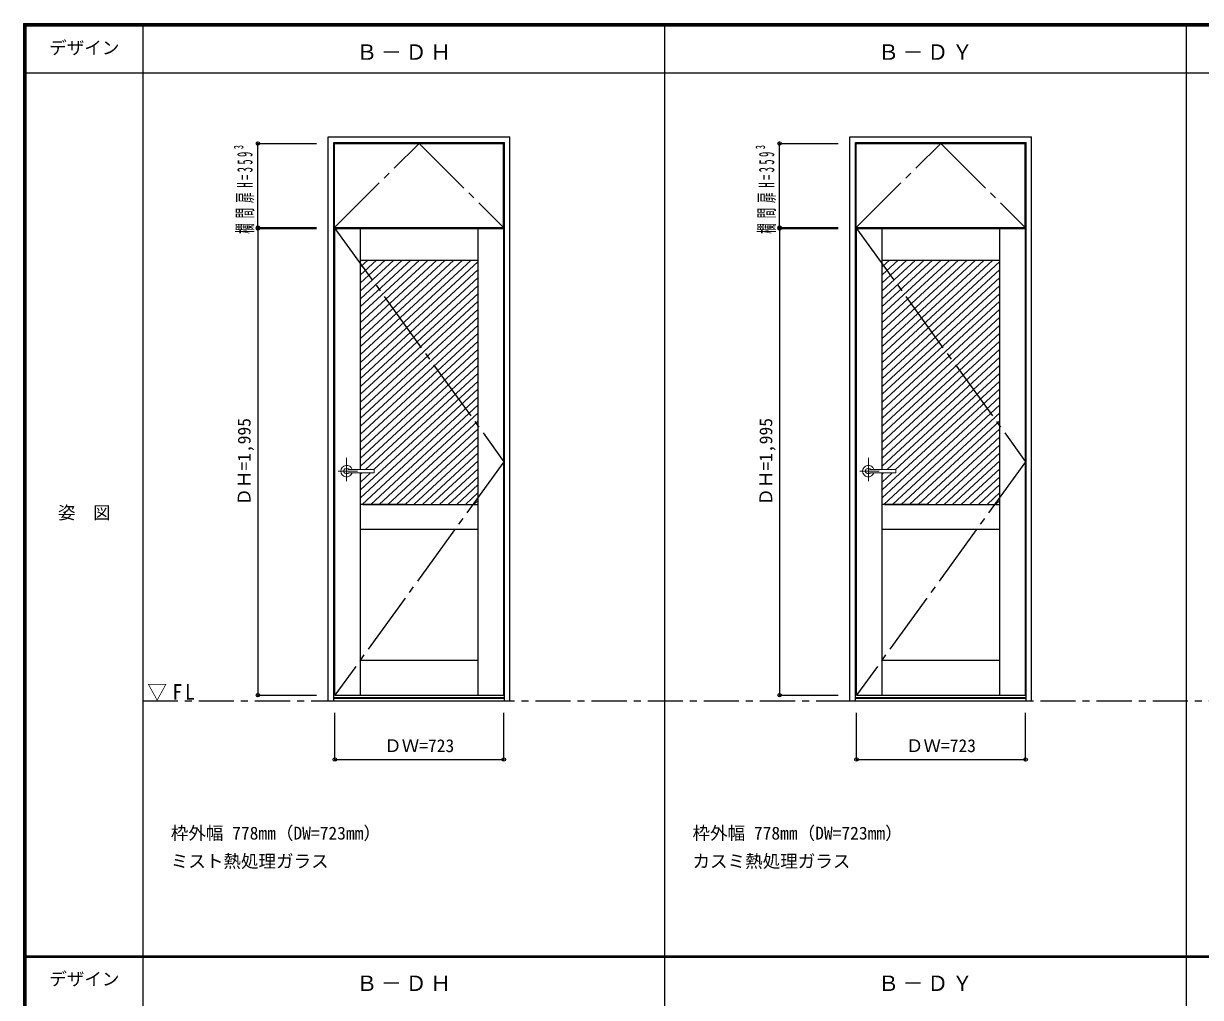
# Model space of a CAD drawing. Units: millimetres, scale not verified. Extents: x -6000 to 5700, y -4307 to 4260.
# Drawn here: x -6000 to -966, y 12 to 4175 of the extents above; entities that cross this region are included whole.
import ezdxf
from ezdxf.enums import TextEntityAlignment as Align

# ---------------------------------------------------------------- set-up
doc = ezdxf.new("R2010")
doc.units = ezdxf.units.MM
doc.header["$LTSCALE"] = 30
doc.header["$PDMODE"] = 32
doc.header["$PDSIZE"] = 15
doc.linetypes.add('CHAIN1', pattern=[8, 5, -1, 1, -1])
doc.linetypes.add('CHAIN2', pattern=[12, 9, -1, 1, -1])
for name, color, linetype in [('0-1_通り芯', 7, 'CHAIN1'), ('0-2_扉', 7, 'Continuous'), ('0-4_枠', 3, 'Continuous'), ('0-7', 7, 'CHAIN2'), ('0-A_文字', 7, 'Continuous'), ('0-B_寸法', 7, 'Continuous'), ('0-C_ハッチ', 4, 'Continuous'), ('F-1_枠', 6, 'Continuous'), ('F-A_文字', 7, 'Continuous')]:
    doc.layers.add(name, color=color, linetype=linetype)
doc.layers.add('0-5_レバー', color=7, linetype='Continuous', lineweight=18)
doc.styles.add('ＭＳ ゴシック', font='')
doc.styles.get('ＭＳ ゴシック').set_extended_font_data('MS Gothic')

msp = doc.modelspace()

# ---------------------------------------------------------------- linework, layer by layer
at = {"layer": '0-1_通り芯'}
msp.add_line((-5490, 1279.25), (3436.4, 1279.25), dxfattribs=at)
at = {"layer": '0-2_扉', "color": 3}
for p, q in [((-4669.9, 3662.25), (-3946.9, 3662.25)), ((-4669.9, 3303.25), (-4669.9, 3662.25)), ((-3946.9, 3303.25), (-3946.9, 3662.25)), ((-2438.3, 3662.25), (-1715.3, 3662.25)), ((-2438.3, 3303.25), (-2438.3, 3662.25)), ((-1715.3, 3303.25), (-1715.3, 3662.25)), ((-4669.9, 3303.25), (-3946.9, 3303.25)), ((-2438.3, 3303.25), (-1715.3, 3303.25))]:
    msp.add_line(p, q, dxfattribs=at)
at = {"layer": '0-2_扉'}
for p, q in [((-4668.4, 1304.25), (-4668.4, 3299.25)), ((-4668.4, 3299.25), (-3945.4, 3299.25)), ((-4558.4, 2268.75), (-4558.4, 3299.25)), ((-4055.4, 1304.25), (-4055.4, 3299.25)), ((-3945.4, 1304.25), (-3945.4, 3299.25)), ((-2436.8, 1304.25), (-2436.8, 3299.25)), ((-2436.8, 3299.25), (-1713.8, 3299.25)), ((-2326.8, 2268.75), (-2326.8, 3299.25)), ((-1823.8, 1304.25), (-1823.8, 3299.25)), ((-1713.8, 1304.25), (-1713.8, 3299.25)), ((-4558.4, 3164.25), (-4055.4, 3164.25)), ((-2326.8, 3164.25), (-1823.8, 3164.25)), ((-4558.4, 1304.25), (-4558.4, 2254.75)), ((-2326.8, 1304.25), (-2326.8, 2254.75)), ((-4359.4, 2119.25), (-4558.4, 2119.25)), ((-4548.4, 2119.25), (-4055.4, 2119.25)), ((-2127.8, 2119.25), (-2326.8, 2119.25)), ((-2316.8, 2119.25), (-1823.8, 2119.25)), ((-4558.4, 2014.25), (-4055.4, 2014.25)), ((-2326.8, 2014.25), (-1823.8, 2014.25)), ((-4558.4, 1454.25), (-4055.4, 1454.25)), ((-2326.8, 1454.25), (-1823.8, 1454.25)), ((-4668.4, 1304.25), (-3945.4, 1304.25)), ((-2436.8, 1304.25), (-1713.8, 1304.25))]:
    msp.add_line(p, q, dxfattribs=at)
at = {"layer": '0-4_枠'}
for p, q in [((-4697.4, 3691.25), (-3919.4, 3691.25)), ((-4697.4, 1279.25), (-4697.4, 3691.25)), ((-3919.4, 1279.25), (-3919.4, 3691.25)), ((-2465.8, 3691.25), (-1687.8, 3691.25)), ((-2465.8, 1279.25), (-2465.8, 3691.25)), ((-1687.8, 1279.25), (-1687.8, 3691.25)), ((-4673.4, 3667.25), (-3943.4, 3667.25)), ((-4673.4, 1279.25), (-4673.4, 3667.25)), ((-3943.4, 1279.25), (-3943.4, 3667.25)), ((-2441.8, 3667.25), (-1711.8, 3667.25)), ((-2441.8, 1279.25), (-2441.8, 3667.25)), ((-1711.8, 1279.25), (-1711.8, 3667.25)), ((-4697.4, 1279.25), (-3919.4, 1279.25)), ((-4673.4, 1294.25), (-3943.4, 1294.25)), ((-4673.4, 1291.25), (-3943.4, 1291.25)), ((-2465.8, 1279.25), (-1687.8, 1279.25)), ((-2441.8, 1294.25), (-1711.8, 1294.25)), ((-2441.8, 1291.25), (-1711.8, 1291.25))]:
    msp.add_line(p, q, dxfattribs=at)
at = {"layer": '0-5_レバー', "color": 4, "linetype": 'CHAIN1'}
for p, q in [((-4617.9, 2318.21), (-4617.9, 2218.36)), ((-2386.3, 2318.21), (-2386.3, 2218.36)), ((-4571.1, 2261.75), (-4654.12, 2261.75)), ((-2339.5, 2261.75), (-2422.52, 2261.75))]:
    msp.add_line(p, q, dxfattribs=at)
at = {"layer": '0-5_レバー'}
for p, q in [((-4500.9, 2261.75), (-4500.9, 2267.24)), ((-2269.3, 2261.75), (-2269.3, 2267.24)), ((-4500.9, 2261.75), (-4500.9, 2256.25)), ((-2269.3, 2261.75), (-2269.3, 2256.25))]:
    msp.add_line(p, q, dxfattribs=at)
for points in [[(-4607.95, 2268.74), (-4608.71, 2269.53), (-4610.68, 2270.9), (-4612.93, 2271.91), (-4615.36, 2272.54), (-4617.9, 2272.75), (-4620.44, 2272.54), (-4622.88, 2271.91), (-4625.12, 2270.9), (-4627.09, 2269.53), (-4628.71, 2267.86), (-4629.91, 2265.96), (-4630.65, 2263.9), (-4630.9, 2261.75), (-4630.65, 2259.6), (-4629.91, 2257.54), (-4628.71, 2255.64), (-4627.09, 2253.97), (-4625.12, 2252.6), (-4622.88, 2251.59), (-4620.44, 2250.96), (-4617.9, 2250.75), (-4615.36, 2250.96), (-4612.93, 2251.59), (-4610.68, 2252.6), (-4608.71, 2253.97), (-4607.95, 2254.76)], [(-4502.4, 2268.75), (-4512.13, 2268.75), (-4522.31, 2268.75), (-4531.91, 2268.75), (-4540.9, 2268.75), (-4549.31, 2268.75), (-4557.12, 2268.75), (-4563.94, 2268.75), (-4570.24, 2268.75), (-4576.01, 2268.75), (-4581.25, 2268.75), (-4586.04, 2268.75), (-4590.7, 2268.75), (-4594.9, 2268.75), (-4598.65, 2268.75), (-4600.65, 2268.75), (-4602.5, 2268.75), (-4604.51, 2268.74), (-4606.92, 2268.74), (-4608.41, 2268.74), (-4609.95, 2268.74), (-4611.47, 2268.74), (-4612.57, 2268.74), (-4613.03, 2268.74), (-4613.03, 2268.73)], [(-4502.4, 2268.75), (-4511.48, 2268.75), (-4511.88, 2268.75)], [(-2376.35, 2268.74), (-2377.11, 2269.53), (-2379.08, 2270.9), (-2381.33, 2271.91), (-2383.76, 2272.54), (-2386.3, 2272.75), (-2388.84, 2272.54), (-2391.28, 2271.91), (-2393.52, 2270.9), (-2395.49, 2269.53), (-2397.11, 2267.86), (-2398.31, 2265.96), (-2399.05, 2263.9), (-2399.3, 2261.75), (-2399.05, 2259.6), (-2398.31, 2257.54), (-2397.11, 2255.64), (-2395.49, 2253.97), (-2393.52, 2252.6), (-2391.28, 2251.59), (-2388.84, 2250.96), (-2386.3, 2250.75), (-2383.76, 2250.96), (-2381.33, 2251.59), (-2379.08, 2252.6), (-2377.11, 2253.97), (-2376.35, 2254.76)], [(-2270.8, 2268.75), (-2280.53, 2268.75), (-2290.71, 2268.75), (-2300.31, 2268.75), (-2309.3, 2268.75), (-2317.71, 2268.75), (-2325.52, 2268.75), (-2332.34, 2268.75), (-2338.64, 2268.75), (-2344.41, 2268.75), (-2349.65, 2268.75), (-2354.44, 2268.75), (-2359.1, 2268.75), (-2363.3, 2268.75), (-2367.05, 2268.75), (-2369.05, 2268.75), (-2370.9, 2268.75), (-2372.91, 2268.74), (-2375.32, 2268.74), (-2376.81, 2268.74), (-2378.35, 2268.74), (-2379.87, 2268.74), (-2380.97, 2268.74), (-2381.43, 2268.74), (-2381.43, 2268.73)], [(-2270.8, 2268.75), (-2279.88, 2268.75), (-2280.28, 2268.75)], [(-4612.88, 2254.76), (-4612.75, 2254.76), (-4612.31, 2254.76), (-4611.59, 2254.76), (-4610.57, 2254.76), (-4609.31, 2254.76), (-4607.96, 2254.76), (-4605.1, 2254.76), (-4602.12, 2254.75), (-4599.1, 2254.75), (-4596.06, 2254.75), (-4593, 2254.75), (-4589.91, 2254.75), (-4585.91, 2254.75), (-4581.5, 2254.75), (-4576.53, 2254.75), (-4571, 2254.75), (-4564.91, 2254.75), (-4558.26, 2254.75), (-4551.05, 2254.75), (-4542.46, 2254.75), (-4533.2, 2254.75), (-4523.27, 2254.75), (-4512.65, 2254.75), (-4502.4, 2254.75)], [(-2381.28, 2254.76), (-2381.15, 2254.76), (-2380.71, 2254.76), (-2379.99, 2254.76), (-2378.97, 2254.76), (-2377.71, 2254.76), (-2376.36, 2254.76), (-2373.5, 2254.76), (-2370.52, 2254.75), (-2367.5, 2254.75), (-2364.46, 2254.75), (-2361.4, 2254.75), (-2358.31, 2254.75), (-2354.31, 2254.75), (-2349.9, 2254.75), (-2344.93, 2254.75), (-2339.4, 2254.75), (-2333.31, 2254.75), (-2326.66, 2254.75), (-2319.45, 2254.75), (-2310.86, 2254.75), (-2301.6, 2254.75), (-2291.67, 2254.75), (-2281.05, 2254.75), (-2270.8, 2254.75)]]:
    msp.add_lwpolyline(points, dxfattribs=at)
for centre, radius, start, end in [((-4617.9, 2261.75), 24.55, 16.59952, 343.36736), ((-4502.4, 2267.25), 1.5, 0.00847, 89.9163), ((-4502.4, 2267.25), 1.5, 360, 90.17419), ((-2386.3, 2261.75), 24.55, 16.59952, 343.36736), ((-2270.8, 2267.25), 1.5, 0.00847, 89.9163), ((-2270.8, 2267.25), 1.5, 360, 90.17419), ((-4502.4, 2256.25), 1.5, 270.16419, 0), ((-4502.4, 2256.25), 1.5, 269.91059, 359.99153), ((-2270.8, 2256.25), 1.5, 270.16419, 0), ((-2270.8, 2256.25), 1.5, 269.91059, 359.99153)]:
    msp.add_arc(centre, radius, start, end, dxfattribs=at)
at = {"layer": '0-7'}
for p, q in [((-4669.9, 3303.25), (-4308.4, 3662.25)), ((-4308.4, 3662.25), (-3946.9, 3303.25)), ((-2438.3, 3303.25), (-2076.8, 3662.25)), ((-2076.8, 3662.25), (-1715.3, 3303.25))]:
    msp.add_line(p, q, dxfattribs=at)
for points in [[(-4668.4, 3299.25), (-3945.4, 2301.75), (-4668.4, 1304.25)], [(-2436.8, 3299.25), (-1713.8, 2301.75), (-2436.8, 1304.25)]]:
    msp.add_lwpolyline(points, dxfattribs=at)
at = {"layer": '0-B_寸法', "color": 4}
for p, q in [((-4997.4, 3662.25), (-4747.4, 3662.25)), ((-4997.4, 3303.25), (-4997.4, 3662.25)), ((-2765.8, 3662.25), (-2515.8, 3662.25)), ((-2765.8, 3303.25), (-2765.8, 3662.25)), ((-4997.4, 3303.25), (-4747.4, 3303.25)), ((-4997.4, 3299.25), (-4997.4, 1304.25)), ((-4997.4, 3299.25), (-4747.4, 3299.25)), ((-2765.8, 3303.25), (-2515.8, 3303.25)), ((-2765.8, 3299.25), (-2765.8, 1304.25)), ((-2765.8, 3299.25), (-2515.8, 3299.25)), ((-4997.4, 1304.25), (-4747.4, 1304.25)), ((-2765.8, 1304.25), (-2515.8, 1304.25)), ((-4668.4, 1029.25), (-4668.4, 1229.25)), ((-2436.8, 1029.25), (-2436.8, 1229.25))]:
    msp.add_line(p, q, dxfattribs=at)
for points in [[(-4668.4, 1029.25), (-3945.4, 1029.25), (-3945.4, 1229.25)], [(-2436.8, 1029.25), (-1713.8, 1029.25), (-1713.8, 1229.25)]]:
    msp.add_lwpolyline(points, dxfattribs=at)
at = {"layer": '0-B_寸法'}
for p in [(-4997.4, 3662.25), (-2765.8, 3662.25), (-4997.4, 3303.25), (-4997.4, 3299.25), (-2765.8, 3303.25), (-2765.8, 3299.25), (-4997.4, 1304.25), (-2765.8, 1304.25), (-4668.4, 1029.25), (-3945.4, 1029.25), (-2436.8, 1029.25), (-1713.8, 1029.25)]:
    msp.add_point(p, dxfattribs=at)
at = {"layer": '0-C_ハッチ'}
for p, q in [((-4490.26, 3164.25), (-4558.4, 3101.15)), ((-4453.46, 3164.25), (-4558.4, 3067.08)), ((-4416.66, 3164.25), (-4558.4, 3033.01)), ((-4379.87, 3164.25), (-4558.4, 2998.94)), ((-4527.05, 3164.25), (-4558.4, 3135.22)), ((-4343.07, 3164.25), (-4558.4, 2964.87)), ((-4306.27, 3164.25), (-4558.4, 2930.8)), ((-4269.48, 3164.25), (-4558.4, 2896.73)), ((-4232.68, 3164.25), (-4558.4, 2862.66)), ((-4195.88, 3164.25), (-4558.4, 2828.58)), ((-4159.09, 3164.25), (-4558.4, 2794.51)), ((-4122.29, 3164.25), (-4558.4, 2760.44)), ((-4085.49, 3164.25), (-4558.4, 2726.37)), ((-4055.4, 3158.04), (-4558.4, 2692.3)), ((-4055.4, 3123.97), (-4558.4, 2658.23)), ((-2258.66, 3164.25), (-2326.8, 3101.15)), ((-2221.86, 3164.25), (-2326.8, 3067.08)), ((-2185.06, 3164.25), (-2326.8, 3033.01)), ((-2148.27, 3164.25), (-2326.8, 2998.94)), ((-2295.45, 3164.25), (-2326.8, 3135.22)), ((-2111.47, 3164.25), (-2326.8, 2964.87)), ((-2074.67, 3164.25), (-2326.8, 2930.8)), ((-2037.88, 3164.25), (-2326.8, 2896.73)), ((-2001.08, 3164.25), (-2326.8, 2862.66)), ((-1964.28, 3164.25), (-2326.8, 2828.58)), ((-1927.49, 3164.25), (-2326.8, 2794.51)), ((-1890.69, 3164.25), (-2326.8, 2760.44)), ((-1853.89, 3164.25), (-2326.8, 2726.37)), ((-1823.8, 3158.04), (-2326.8, 2692.3)), ((-1823.8, 3123.97), (-2326.8, 2658.23)), ((-4055.4, 3089.9), (-4558.4, 2624.16)), ((-1823.8, 3089.9), (-2326.8, 2624.16)), ((-4055.4, 3055.83), (-4558.4, 2590.09)), ((-4055.4, 3021.76), (-4558.4, 2556.02)), ((-1823.8, 3055.83), (-2326.8, 2590.09)), ((-1823.8, 3021.76), (-2326.8, 2556.02)), ((-4055.4, 2987.69), (-4558.4, 2521.95)), ((-1823.8, 2987.69), (-2326.8, 2521.95)), ((-4055.4, 2953.62), (-4558.4, 2487.87)), ((-1823.8, 2953.62), (-2326.8, 2487.87)), ((-4055.4, 2919.54), (-4558.4, 2453.8)), ((-4055.4, 2885.47), (-4558.4, 2419.73)), ((-1823.8, 2919.54), (-2326.8, 2453.8)), ((-1823.8, 2885.47), (-2326.8, 2419.73)), ((-4055.4, 2851.4), (-4558.4, 2385.66)), ((-1823.8, 2851.4), (-2326.8, 2385.66)), ((-4055.4, 2817.33), (-4558.4, 2351.59)), ((-4055.4, 2783.26), (-4558.4, 2317.52)), ((-1823.8, 2817.33), (-2326.8, 2351.59)), ((-1823.8, 2783.26), (-2326.8, 2317.52)), ((-4055.4, 2749.19), (-4558.4, 2283.45)), ((-1823.8, 2749.19), (-2326.8, 2283.45)), ((-4055.4, 2715.12), (-4537.48, 2268.75)), ((-4055.4, 2681.05), (-4501.26, 2268.22)), ((-1823.8, 2715.12), (-2305.88, 2268.75)), ((-1823.8, 2681.05), (-2269.65, 2268.22)), ((-4055.4, 2646.98), (-4558.4, 2181.23)), ((-1823.8, 2646.98), (-2326.8, 2181.23)), ((-4055.4, 2612.9), (-4558.4, 2147.16)), ((-4055.4, 2578.83), (-4551.75, 2119.25)), ((-1823.8, 2612.9), (-2326.8, 2147.16)), ((-1823.8, 2578.83), (-2320.15, 2119.25)), ((-4055.4, 2544.76), (-4514.95, 2119.25)), ((-1823.8, 2544.76), (-2283.35, 2119.25)), ((-4055.4, 2510.69), (-4478.16, 2119.25)), ((-4055.4, 2476.62), (-4441.36, 2119.25)), ((-1823.8, 2510.69), (-2246.56, 2119.25)), ((-1823.8, 2476.62), (-2209.76, 2119.25)), ((-4055.4, 2442.55), (-4404.56, 2119.25)), ((-1823.8, 2442.55), (-2172.96, 2119.25)), ((-4055.4, 2408.48), (-4367.77, 2119.25)), ((-4055.4, 2374.41), (-4330.97, 2119.25)), ((-1823.8, 2408.48), (-2136.17, 2119.25)), ((-1823.8, 2374.41), (-2099.37, 2119.25)), ((-4055.4, 2340.34), (-4294.17, 2119.25)), ((-1823.8, 2340.34), (-2062.57, 2119.25)), ((-4055.4, 2306.27), (-4257.38, 2119.25)), ((-4055.4, 2272.19), (-4220.58, 2119.25)), ((-1823.8, 2306.27), (-2025.78, 2119.25)), ((-1823.8, 2272.19), (-1988.98, 2119.25)), ((-4515.8, 2254.75), (-4558.4, 2215.31)), ((-4552.6, 2254.75), (-4558.4, 2249.38)), ((-4055.4, 2238.12), (-4183.78, 2119.25)), ((-2284.2, 2254.75), (-2326.8, 2215.31)), ((-2321, 2254.75), (-2326.8, 2249.38)), ((-1823.8, 2238.12), (-1952.18, 2119.25)), ((-4055.4, 2204.05), (-4146.99, 2119.25)), ((-4055.4, 2169.98), (-4110.19, 2119.25)), ((-1823.8, 2204.05), (-1915.39, 2119.25)), ((-1823.8, 2169.98), (-1878.59, 2119.25)), ((-4055.4, 2135.91), (-4073.39, 2119.25)), ((-1823.8, 2135.91), (-1841.79, 2119.25))]:
    msp.add_line(p, q, dxfattribs=at)
at = {"layer": 'F-1_枠'}
for p, q in [((-6000, 4175), (5700, 4175)), ((-6000, 4175), (-6000, -4205)), ((-6000, 4170), (5700, 4170)), ((-6000, 4165), (5700, 4165)), ((-5995, 4175), (-5995, -4205)), ((-5990, 4175), (-5990, -4205)), ((-5490, 4175), (-5490, -3790)), ((-3258.4, 4175), (-3258.4, -3790)), ((-1026.8, 4175), (-1026.8, -3790)), ((-6000, 3965), (5700, 3965)), ((-6000, 190.5), (5700, 190.5)), ((-6000, 187.5), (5700, 187.5)), ((-6000, 184.5), (5700, 184.5))]:
    msp.add_line(p, q, dxfattribs=at)

# ---------------------------------------------------------------- texts
at = {"layer": '0-A_文字', "style": 'ＭＳ ゴシック'}
for s, p in [('枠外幅 778mm（DW=723mm）', (-5370, 670.5)), ('枠外幅 778mm（DW=723mm）', (-3138.4, 670.5)), ('ミスト熱処理ガラス', (-5370, 550.5)), ('カスミ熱処理ガラス', (-3138.4, 550.5))]:
    msp.add_text(s, height=54.99, dxfattribs=at).set_placement(p, align=Align.BOTTOM_LEFT)
at = {"layer": '0-A_文字', "char_height": 65.98, "attachment_point": 7, "style": 'ＭＳ ゴシック'}
for s, insert in [('\\T1.17;Ｂ－ＤＨ', (-4576.7, 4020)), ('\\T1.17;Ｂ－ＤＹ', (-2345.1, 4020)), ('\\T1.26;\\W0.95;▽FL', (-5471.25, 1279.25)), ('\\T1.17;Ｂ－ＤＨ', (-4576.7, 39.5)), ('\\T1.17;Ｂ－ＤＹ', (-2345.1, 39.5))]:
    msp.add_mtext(s, dxfattribs=dict(at, insert=insert))
at = {"layer": '0-B_寸法', "style": 'ＭＳ ゴシック'}
for p in [(-5012.4, 2114.25), (-2780.8, 2114.25)]:
    msp.add_text('ＤＨ=1,995', height=54.99, rotation=90, dxfattribs=at).set_placement(p, align=Align.BOTTOM_LEFT)
for p in [(-4457.4, 1044.25), (-2225.8, 1044.25)]:
    msp.add_text('ＤＷ=723', height=54.99, dxfattribs=at).set_placement(p, align=Align.BOTTOM_LEFT)
at = {"layer": '0-B_寸法', "char_height": 65.98, "attachment_point": 7, "rotation": 90, "style": 'ＭＳ ゴシック'}
for insert in [(-5012.4, 3276.5), (-2780.8, 3276.5)]:
    msp.add_mtext('\\T1.46;\\W0.5;欄間扉H=359³', dxfattribs=dict(at, insert=insert))
at = {"layer": 'F-A_文字', "style": 'ＭＳ ゴシック'}
for s, p in [('デザイン', (-5890, 4027.5)), ('姿\u3000図', (-5852.5, 2040.25)), ('デザイン', (-5890, 47))]:
    msp.add_text(s, height=54.99, dxfattribs=at).set_placement(p, align=Align.BOTTOM_LEFT)

doc.saveas('drawing.dxf')
